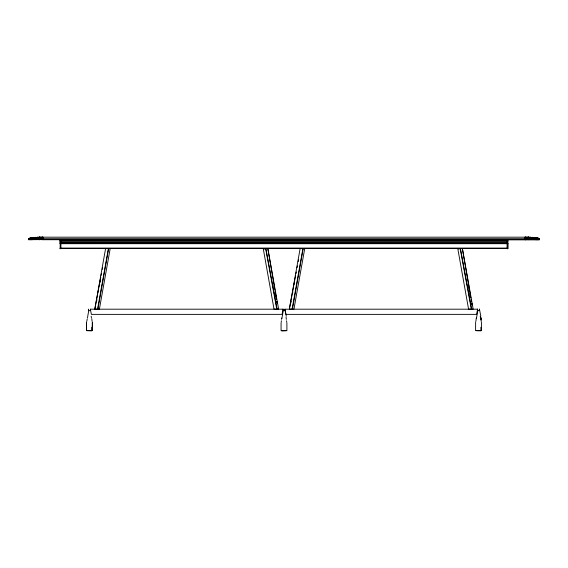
<?xml version="1.0" encoding="UTF-8"?>
<svg xmlns="http://www.w3.org/2000/svg" width="568" height="568" viewBox="0 0 568 568"><rect width="100%" height="100%" fill="white"/><g stroke="black" fill="none" stroke-linecap="round" stroke-linejoin="round"><path stroke-width="0.85" d="M60.74 241.088L60.165 241.144L60.13 243.026L507.835 243.132M60.13 240.392L60.165 239.724L60.165 248.72L60.74 248.692L60.74 239.753M60.74 248.138L60.74 243.7M88.537 310.604L88.537 309.127C87.145 311.292 91.739 311.292 90.347 309.127M281.614 330.825L286.35 330.668L281.614 330.668M507.231 240.392L507.26 239.724L507.26 248.72L507.806 248.72L507.835 239.76M507.806 241.18L60.165 241.081M507.835 240.392L60.144 240.598M42.962 238.439L42.962 237.736M42.941 239.724L525.066 239.724L525.038 238.439M286.059 316.979L286.315 319.415M480.578 318.229L480.599 316.979M30.296 238.439L36.075 237.317L28.79 238.439L28.457 239.526L539.181 239.724L539.557 239.32L539.387 238.83L528.105 238.83M281.593 319.351L281.742 318.037M476.289 318.037L475.842 321.509M86.755 321.509L87.252 318.818M281.188 322.262L281.409 320.757M28.4 238.83L28.883 238.83L29.131 239.724L28.464 238.83M87.465 317.881L88.729 310.632M281.863 318.634L283.269 310.632L284.887 310.597L284.887 309.127L286.279 316.085M476.41 318.634L477.809 310.632L479.435 310.597L479.435 309.127L480.819 316.085M110.178 248.642L99.407 309.12L94.806 309.12L105.577 248.642M97.902 309.162L108.58 248.827M304.718 248.642L293.947 309.12L289.353 309.12L300.117 248.642M292.449 309.162L303.12 248.827M96.596 301.359L96.901 299.627M98.307 291.853L98.612 290.12M99.393 285.803L99.705 284.071M100.018 282.346L100.323 280.613M97.547 309.169L108.367 248.749L107.764 248.642M290.823 303.085L291.135 301.359M292.534 293.578L292.847 291.853M294.245 284.071L294.558 282.346M292.087 309.169L302.914 248.749L302.304 248.642M94.806 309.12L100.763 277.149M101.09 275.423L101.409 273.698M102.219 269.374L102.538 267.649M289.353 309.12L295.63 275.423M295.956 273.698L296.276 271.966M297.078 267.649L297.405 265.923M298.207 261.599L298.527 259.874M538.755 238.83L539.089 239.724L539.557 239.32M539.536 238.83L539.181 239.724L525.059 239.724M539.543 239.526L539.288 238.439L531.925 237.317L533.579 237.637M28.443 239.32L28.613 238.83L28.911 239.724L28.457 239.526M507.231 239.753L507.26 248.72M507.827 241.173L507.238 241.173L507.26 242.997M539.181 239.724L539.6 239.32L28.4 239.32L28.819 239.724L42.941 239.582M31.858 239.32L30.956 239.724L28.833 239.32M539.167 239.32L537.044 239.724L536.142 239.32M42.962 237.495L41.294 238.439L28.712 238.439M42.579 239.32L39.192 239.724M109.837 248.642L108.367 248.749M304.377 248.642L302.914 248.749M539.117 238.83L539.423 239.32L538.869 239.724L538.805 239.32L535.901 239.724M39.888 238.439L42.962 237.317L41.471 237.637M42.87 239.724L38.887 239.32M38.801 238.439L42.962 237.211L40.42 237.672M525.13 239.724L529.113 239.32M274.969 290.12L267.855 248.642L278.618 309.12L276.772 309.169L265.661 248.642L264.333 249.018L263.587 248.642M470.851 297.902L462.395 248.642L473.158 309.12L471.312 309.169L460.208 248.642L458.88 249.018L458.135 248.642M37.736 238.439L42.962 237.175L39.49 237.736M30.679 238.027L28.94 238.439L34.066 237.509L29.564 238.439M527.36 239.455L525.421 239.32M36.196 238.439L41.776 237.175M33.711 238.439L39.859 237.175L35.834 237.751M30.999 238.439L38.02 237.211L34.634 237.701M32.113 238.439L39.696 237.175L528.304 237.175L537.704 238.439M37.154 237.68L40.52 237.175M30.409 238.319L32.944 237.949M31.148 238.326L32.859 238.091M35.422 237.751L39.696 237.175M265.355 248.677L265.888 248.642L277.134 309.162M459.895 248.677L460.428 248.642L471.674 309.162M28.883 238.83L39.895 238.83L41.492 239.32M276.772 309.169L274.017 309.12L263.254 248.642M471.312 309.169L468.565 309.12L457.794 248.642M539.288 238.439L525.038 238.056M42.6 238.83L525.4 238.83M507.231 240.825L60.165 240.875M507.26 240.875L507.806 240.875M60.74 242.898L507.231 242.898M60.165 243.154L60.705 243.154M507.26 243.154L507.806 243.154M60.165 243.31L507.806 243.31M60.705 243.502L60.13 243.7L507.827 243.7L507.835 248.138L60.144 248.138M507.26 243.502L507.806 243.502M60.165 248.358L507.806 248.358M60.165 248.55L507.806 248.55M475.615 322.205L475.615 330.626L481.437 330.626L481.437 322.205M86.613 330.626L86.528 322.212L86.528 330.626L92.357 330.626L92.357 322.205L92.236 330.626M477.809 310.632L477.624 309.127M283.269 310.632L283.077 309.127M537.001 238.439L528.141 237.175L530.441 237.651M538.436 238.439L529.98 237.211L533.103 237.758M527.48 237.175L535.887 238.439M532.841 238.439L525.038 237.175L527.274 237.715M528.304 237.175L531.676 237.736M531.804 238.439L525.038 237.211L526.706 237.701M535.233 237.956L536.881 238.276M537.69 238.283L533.934 237.509L539.06 238.439L537.321 238.027M525.038 237.317L530.264 238.439M526.224 237.175L528.616 237.715M525.038 237.495L529.198 238.439M525.038 237.736L528.112 238.439M32.099 239.724L29.195 239.32M36.103 238.83L37.736 239.32M530.391 238.83L531.804 239.32M526.678 238.83L528.808 239.724M537.974 238.83L538.805 239.32M29.245 238.83L29.976 239.32M28.577 239.32L28.819 239.724M468.266 284.071L468.579 285.803M468.891 287.529L469.196 289.261M469.977 293.578L470.29 295.31M472.001 304.817L471.688 303.085L472.036 304.817M274.032 285.803L274.344 287.529M275.125 291.853L275.437 293.578M275.743 295.31L276.055 297.036M276.836 301.359L277.149 303.085L276.9 301.359M91.143 316.241L91.42 317.839M480.223 316.269L480.507 317.881M480.833 317.902L481.167 319.834L480.805 317.455M471.142 299.627L471.44 301.359M275.267 291.853L276.602 299.627M480.968 318.662L481.167 319.834L480.833 317.633M480.997 320.011L481.217 321.516M286.563 320.764L286.776 322.269M92.13 321.516L91.76 318.691M480.897 327.225L480.897 330.817L476.161 330.668M479.435 309.127L479.435 310.597M286.897 322.908L286.897 330.626L281.075 330.626L281.075 322.908M91.81 327.225L91.81 330.817L87.074 330.668M42.962 238.83L42.962 239.32M283.063 309.191L282.062 314.367L91.377 314.381L90.369 309.191L283.063 309.191M477.603 309.191L476.595 314.367L285.91 314.381L284.902 309.191L477.603 309.191"/></g></svg>
